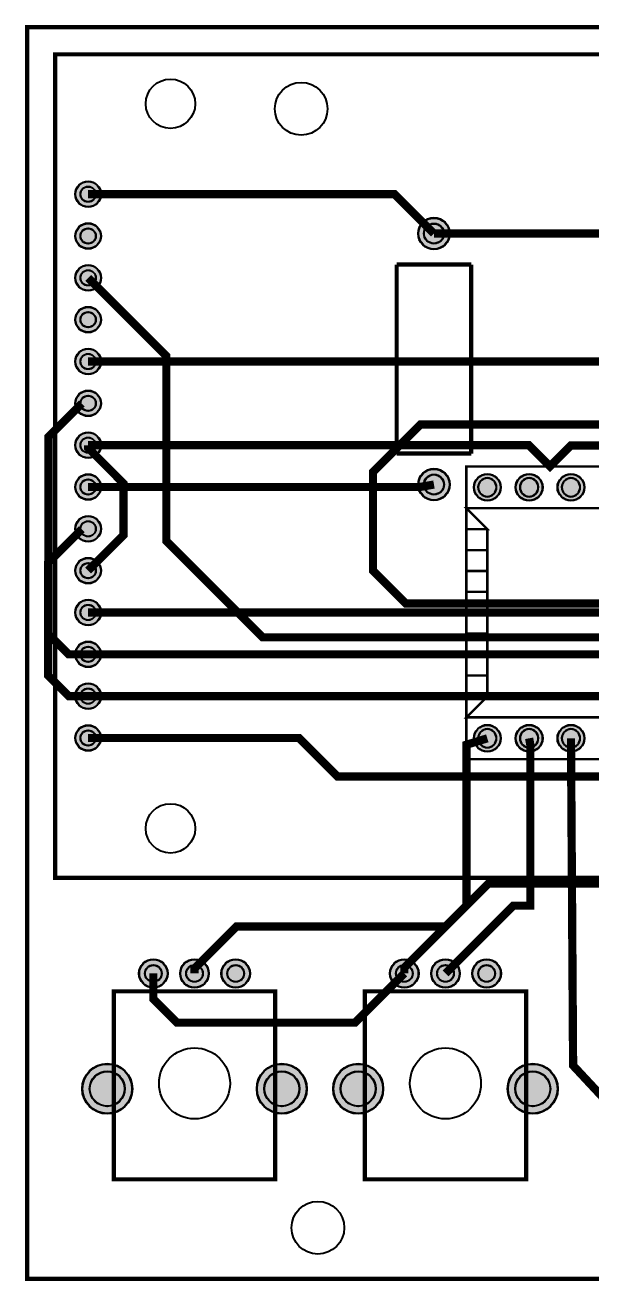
# Model space of a CAD drawing. Header units: millimetres. Extents: x -0.1 to 91.6, y -76.1 to 0.1.
# Drawn here: x -0.1 to 34.3, y -76.1 to 0.1 of the extents above; entities that cross this region are included whole.
import ezdxf

# ---------------------------------------------------------------- set-up
doc = ezdxf.new("R2010")
doc.units = ezdxf.units.MM
for name, color, linetype, true_color in [('BoardOutLine', 6, 'Continuous', 0xff00ff), ('BottomLayer', 5, 'Continuous', 0x0000ff), ('BottomSilkLayer', 72, 'Continuous', 0x66cc33), ('BottomSolderMaskLayer', 200, 'Continuous', 0xaa00ff), ('Multi-Layer', 9, 'Continuous', 0xc0c0c0), ('TopLayer', 1, 'Continuous', 0xff0000), ('TopSilkLayer', 40, 'Continuous', 0xffcc00), ('TopSolderMaskLayer', 216, 'Continuous', 0x800080)]:
    doc.layers.add(name, color=color, linetype=linetype, true_color=true_color)

msp = doc.modelspace()

# ---------------------------------------------------------------- hatches: boundary and pattern name
at = {"layer": 'BottomSolderMaskLayer'}
for points in [[(2.912, -10.14, 1), (4.487, -10.14, 1)], [(2.912, -12.68, 1), (4.487, -12.68, 1)], [(23.735, -12.53, 1), (25.665, -12.53, 1)], [(2.912, -15.22, 1), (4.487, -15.22, 1)], [(2.912, -17.76, 1), (4.487, -17.76, 1)], [(2.912, -20.3, 1), (4.487, -20.3, 1)], [(2.912, -22.84, 1), (4.487, -22.84, 1)], [(2.912, -25.38, 1), (4.487, -25.38, 1)], [(2.912, -27.92, 1), (4.487, -27.92, 1)], [(23.735, -27.77, 1), (25.665, -27.77, 1)], [(27.115, -27.94, 1), (28.765, -27.94, 1)], [(29.655, -27.94, 1), (31.305, -27.94, 1)], [(32.195, -27.94, 1), (33.845, -27.94, 1)], [(2.912, -30.46, 1), (4.487, -30.46, 1)], [(2.912, -33, 1), (4.487, -33, 1)], [(2.912, -35.54, 1), (4.487, -35.54, 1)], [(2.912, -38.08, 1), (4.487, -38.08, 1)], [(2.912, -40.62, 1), (4.487, -40.62, 1)], [(2.912, -43.16, 1), (4.487, -43.16, 1)], [(27.115, -43.18, 1), (28.765, -43.18, 1)], [(29.655, -43.18, 1), (31.305, -43.18, 1)], [(32.195, -43.18, 1), (33.845, -43.18, 1)], [(6.784, -57.46, 1), (8.535, -57.46, 1)], [(9.285, -57.46, 1), (11.035, -57.46, 1)], [(11.784, -57.46, 1), (13.535, -57.46, 1)], [(22.025, -57.46, 1), (23.775, -57.46, 1)], [(24.525, -57.46, 1), (26.275, -57.46, 1)], [(27.025, -57.46, 1), (28.775, -57.46, 1)], [(3.335, -64.46, 1), (6.385, -64.46, 1)], [(13.935, -64.46, 1), (16.985, -64.46, 1)], [(18.575, -64.46, 1), (21.625, -64.46, 1)], [(29.175, -64.46, 1), (32.225, -64.46, 1)]]:
    msp.add_hatch(color=256, dxfattribs=at).paths.add_polyline_path(points)
at = {"layer": 'Multi-Layer'}
for points in [[(2.938, -10.14, 1), (4.462, -10.14, 1)], [(2.938, -12.68, 1), (4.462, -12.68, 1)], [(23.76, -12.53, 1), (25.64, -12.53, 1)], [(2.938, -15.22, 1), (4.462, -15.22, 1)], [(2.938, -17.76, 1), (4.462, -17.76, 1)], [(2.938, -20.3, 1), (4.462, -20.3, 1)], [(2.938, -22.84, 1), (4.462, -22.84, 1)], [(2.938, -25.38, 1), (4.462, -25.38, 1)], [(2.938, -27.92, 1), (4.462, -27.92, 1)], [(23.76, -27.77, 1), (25.64, -27.77, 1)], [(27.14, -27.94, 1), (28.74, -27.94, 1)], [(29.68, -27.94, 1), (31.28, -27.94, 1)], [(32.22, -27.94, 1), (33.82, -27.94, 1)], [(2.938, -30.46, 1), (4.462, -30.46, 1)], [(2.938, -33, 1), (4.462, -33, 1)], [(2.938, -35.54, 1), (4.462, -35.54, 1)], [(2.938, -38.08, 1), (4.462, -38.08, 1)], [(2.938, -40.62, 1), (4.462, -40.62, 1)], [(2.938, -43.16, 1), (4.462, -43.16, 1)], [(27.14, -43.18, 1), (28.74, -43.18, 1)], [(29.68, -43.18, 1), (31.28, -43.18, 1)], [(32.22, -43.18, 1), (33.82, -43.18, 1)], [(6.81, -57.46, 1), (8.51, -57.46, 1)], [(9.31, -57.46, 1), (11.01, -57.46, 1)], [(11.81, -57.46, 1), (13.51, -57.46, 1)], [(22.05, -57.46, 1), (23.75, -57.46, 1)], [(24.55, -57.46, 1), (26.25, -57.46, 1)], [(27.05, -57.46, 1), (28.75, -57.46, 1)], [(3.36, -64.46, 1), (6.36, -64.46, 1)], [(13.96, -64.46, 1), (16.96, -64.46, 1)], [(18.6, -64.46, 1), (21.6, -64.46, 1)], [(29.2, -64.46, 1), (32.2, -64.46, 1)]]:
    msp.add_hatch(color=256, dxfattribs=at).paths.add_polyline_path(points)
at = {"layer": 'TopSolderMaskLayer'}
for points in [[(2.912, -10.14, 1), (4.487, -10.14, 1)], [(2.912, -12.68, 1), (4.487, -12.68, 1)], [(23.735, -12.53, 1), (25.665, -12.53, 1)], [(2.912, -15.22, 1), (4.487, -15.22, 1)], [(2.912, -17.76, 1), (4.487, -17.76, 1)], [(2.912, -20.3, 1), (4.487, -20.3, 1)], [(2.912, -22.84, 1), (4.487, -22.84, 1)], [(2.912, -25.38, 1), (4.487, -25.38, 1)], [(2.912, -27.92, 1), (4.487, -27.92, 1)], [(23.735, -27.77, 1), (25.665, -27.77, 1)], [(27.115, -27.94, 1), (28.765, -27.94, 1)], [(29.655, -27.94, 1), (31.305, -27.94, 1)], [(32.195, -27.94, 1), (33.845, -27.94, 1)], [(2.912, -30.46, 1), (4.487, -30.46, 1)], [(2.912, -33, 1), (4.487, -33, 1)], [(2.912, -35.54, 1), (4.487, -35.54, 1)], [(2.912, -38.08, 1), (4.487, -38.08, 1)], [(2.912, -40.62, 1), (4.487, -40.62, 1)], [(2.912, -43.16, 1), (4.487, -43.16, 1)], [(27.115, -43.18, 1), (28.765, -43.18, 1)], [(29.655, -43.18, 1), (31.305, -43.18, 1)], [(32.195, -43.18, 1), (33.845, -43.18, 1)], [(6.784, -57.46, 1), (8.535, -57.46, 1)], [(9.285, -57.46, 1), (11.035, -57.46, 1)], [(11.784, -57.46, 1), (13.535, -57.46, 1)], [(22.025, -57.46, 1), (23.775, -57.46, 1)], [(24.525, -57.46, 1), (26.275, -57.46, 1)], [(27.025, -57.46, 1), (28.775, -57.46, 1)], [(3.335, -64.46, 1), (6.385, -64.46, 1)], [(13.935, -64.46, 1), (16.985, -64.46, 1)], [(18.575, -64.46, 1), (21.625, -64.46, 1)], [(29.175, -64.46, 1), (32.225, -64.46, 1)]]:
    msp.add_hatch(color=256, dxfattribs=at).paths.add_polyline_path(points)

# ---------------------------------------------------------------- linework, layer by layer
at = {"layer": 'BoardOutLine', "const_width": 0.254}
msp.add_lwpolyline([(0, 0), (89, 0), (89, -76), (0, -76), (0, 0)], close=True, dxfattribs=at)
at = {"layer": 'BottomLayer', "const_width": 0.5}
for points in [[(3.701, -15.22), (8.451, -19.97), (8.451, -31.199), (14.3, -37.051), (52.291, -37.051), (58.42, -43.18)], [(3.701, -38.08), (2.52, -38.08), (1.3, -36.861), (1.3, -24.874), (3.315, -22.86)], [(60.96, -24.13), (23.87, -24.13), (21, -27), (21, -33), (23, -35), (52.78, -35), (60.96, -43.18)], [(3.701, -25.38), (3.701, -25.55), (5.85, -27.701), (5.85, -30.851), (3.701, -33)], [(83.82, -27.94), (83.82, -37.821), (88.001, -41.999), (88.001, -51.001), (87, -51.999), (28.001, -51.999), (22.901, -57.099), (22.901, -57.46)], [(3.701, -43.16), (16.51, -43.16), (18.849, -45.499), (76.421, -45.499), (78.74, -43.18)], [(7.66, -57.46), (7.66, -59.01), (9.1, -60.45), (19.91, -60.45), (22.9, -57.46)]]:
    msp.add_lwpolyline(points, dxfattribs=at)
at = {"layer": 'BottomSilkLayer', "const_width": 0.15}
msp.add_lwpolyline([(26.67, -44.45), (26.67, -26.67), (87.63, -26.67), (87.63, -44.45), (26.67, -44.45)], close=True, dxfattribs=at)
for points in [[(26.67, -30.48), (27.94, -30.48), (26.67, -29.21), (39.37, -29.21), (39.37, -41.91), (26.67, -41.91), (27.94, -40.64), (26.67, -40.64)], [(27.94, -40.64), (27.94, -40.64), (27.94, -30.48)], [(27.94, -31.75), (27.94, -31.75), (26.67, -31.75)], [(27.94, -33.02), (27.94, -33.02), (26.67, -33.02)], [(27.94, -34.29), (27.94, -34.29), (26.67, -34.29)], [(27.94, -35.56), (27.94, -35.56), (26.67, -35.56)], [(27.94, -36.83), (27.94, -36.83), (26.67, -36.83)], [(27.94, -38.1), (27.94, -38.1), (26.67, -38.1)], [(27.94, -39.37), (27.94, -39.37), (26.67, -39.37)]]:
    msp.add_lwpolyline(points, dxfattribs=at)
at = {"layer": 'BottomSolderMaskLayer'}
for points in [[(27.94, -27.373), (27.94, -27.373), (27.94, -27.373)], [(30.48, -27.373), (30.48, -27.373), (30.48, -27.373)], [(33.02, -27.373), (33.02, -27.373), (33.02, -27.373)], [(27.94, -28.507), (27.94, -28.507), (27.94, -28.507)], [(30.48, -28.507), (30.48, -28.507), (30.48, -28.507)], [(33.02, -28.507), (33.02, -28.507), (33.02, -28.507)], [(27.94, -42.613), (27.94, -42.613), (27.94, -42.613)], [(30.48, -42.613), (30.48, -42.613), (30.48, -42.613)], [(33.02, -42.613), (33.02, -42.613), (33.02, -42.613)], [(27.94, -43.747), (27.94, -43.747), (27.94, -43.747)], [(30.48, -43.747), (30.48, -43.747), (30.48, -43.747)], [(33.02, -43.747), (33.02, -43.747), (33.02, -43.747)]]:
    msp.add_lwpolyline(points, close=True, dxfattribs=at)
for centre, radius in [((3.7, -10.14), 0.787), ((3.7, -10.14), 0.472), ((3.7, -12.68), 0.787), ((24.7, -12.53), 0.965), ((24.7, -12.53), 0.616), ((3.7, -12.68), 0.472), ((3.7, -15.22), 0.787), ((3.7, -15.22), 0.472), ((3.7, -17.76), 0.787), ((3.7, -17.76), 0.472), ((3.7, -20.3), 0.787), ((3.7, -20.3), 0.472), ((3.7, -22.84), 0.787), ((3.7, -22.84), 0.472), ((3.7, -25.38), 0.787), ((3.7, -25.38), 0.472), ((3.7, -27.92), 0.787), ((3.7, -27.92), 0.472), ((24.7, -27.77), 0.965), ((24.7, -27.77), 0.616), ((27.94, -27.94), 0.825), ((30.48, -27.94), 0.825), ((33.02, -27.94), 0.825), ((3.7, -30.46), 0.787), ((3.7, -30.46), 0.472), ((3.7, -33), 0.787), ((3.7, -33), 0.472), ((3.7, -35.54), 0.787), ((3.7, -35.54), 0.472), ((3.7, -38.08), 0.787), ((3.7, -38.08), 0.472), ((3.7, -40.62), 0.787), ((3.7, -40.62), 0.472), ((3.7, -43.16), 0.787), ((3.7, -43.16), 0.472), ((27.94, -43.18), 0.825), ((30.48, -43.18), 0.825), ((33.02, -43.18), 0.825), ((7.66, -57.46), 0.875), ((7.66, -57.46), 0.515), ((10.16, -57.46), 0.875), ((10.16, -57.46), 0.515), ((12.66, -57.46), 0.875), ((12.66, -57.46), 0.515), ((22.9, -57.46), 0.875), ((22.9, -57.46), 0.515), ((25.4, -57.46), 0.875), ((25.4, -57.46), 0.515), ((27.9, -57.46), 0.875), ((27.9, -57.46), 0.515), ((4.86, -64.46), 1.525), ((15.46, -64.46), 1.525), ((20.1, -64.46), 1.525), ((30.7, -64.46), 1.525), ((4.86, -64.46), 1.068), ((15.46, -64.46), 1.068), ((20.1, -64.46), 1.068), ((30.7, -64.46), 1.068)]:
    msp.add_circle(centre, radius, dxfattribs=at)
for centre, start, end in [((27.94, -27.94), 90, 270), ((27.94, -27.94), 270, 90), ((30.48, -27.94), 90, 270), ((30.48, -27.94), 270, 90), ((33.02, -27.94), 90, 270), ((33.02, -27.94), 270, 90), ((27.94, -43.18), 90, 270), ((27.94, -43.18), 270, 90), ((30.48, -43.18), 90, 270), ((30.48, -43.18), 270, 90), ((33.02, -43.18), 90, 270), ((33.02, -43.18), 270, 90)]:
    msp.add_arc(centre, 0.567, start, end, dxfattribs=at)
at = {"layer": 'Multi-Layer'}
for points in [[(27.94, -27.39), (27.94, -27.39), (27.94, -27.39)], [(30.48, -27.39), (30.48, -27.39), (30.48, -27.39)], [(33.02, -27.39), (33.02, -27.39), (33.02, -27.39)], [(27.94, -28.49), (27.94, -28.49), (27.94, -28.49)], [(30.48, -28.49), (30.48, -28.49), (30.48, -28.49)], [(33.02, -28.49), (33.02, -28.49), (33.02, -28.49)], [(27.94, -42.63), (27.94, -42.63), (27.94, -42.63)], [(30.48, -42.63), (30.48, -42.63), (30.48, -42.63)], [(33.02, -42.63), (33.02, -42.63), (33.02, -42.63)], [(27.94, -43.73), (27.94, -43.73), (27.94, -43.73)], [(30.48, -43.73), (30.48, -43.73), (30.48, -43.73)], [(33.02, -43.73), (33.02, -43.73), (33.02, -43.73)]]:
    msp.add_lwpolyline(points, close=True, dxfattribs=at)
for centre, radius in [((8.7, -4.65), 1.5), ((16.637, -4.953), 1.6), ((3.7, -10.14), 0.762), ((3.7, -10.14), 0.457), ((3.7, -12.68), 0.762), ((24.7, -12.53), 0.94), ((24.7, -12.53), 0.599), ((3.7, -12.68), 0.457), ((3.7, -15.22), 0.762), ((3.7, -15.22), 0.457), ((3.7, -17.76), 0.762), ((3.7, -17.76), 0.457), ((3.7, -20.3), 0.762), ((3.7, -20.3), 0.457), ((3.7, -22.84), 0.762), ((3.7, -22.84), 0.457), ((3.7, -25.38), 0.762), ((3.7, -25.38), 0.457), ((3.7, -27.92), 0.762), ((24.7, -27.77), 0.94), ((24.7, -27.77), 0.599), ((27.94, -27.94), 0.8), ((30.48, -27.94), 0.8), ((33.02, -27.94), 0.8), ((3.7, -27.92), 0.457), ((3.7, -30.46), 0.762), ((3.7, -30.46), 0.457), ((3.7, -33), 0.762), ((3.7, -33), 0.457), ((3.7, -35.54), 0.762), ((3.7, -35.54), 0.457), ((3.7, -38.08), 0.762), ((3.7, -38.08), 0.457), ((3.7, -40.62), 0.762), ((3.7, -40.62), 0.457), ((3.7, -43.16), 0.762), ((27.94, -43.18), 0.8), ((30.48, -43.18), 0.8), ((33.02, -43.18), 0.8), ((3.7, -43.16), 0.457), ((8.7, -48.65), 1.5), ((7.66, -57.46), 0.85), ((7.66, -57.46), 0.5), ((10.16, -57.46), 0.85), ((10.16, -57.46), 0.5), ((12.66, -57.46), 0.85), ((12.66, -57.46), 0.5), ((22.9, -57.46), 0.85), ((22.9, -57.46), 0.5), ((25.4, -57.46), 0.85), ((25.4, -57.46), 0.5), ((27.9, -57.46), 0.85), ((27.9, -57.46), 0.5), ((4.86, -64.46), 1.5), ((15.46, -64.46), 1.5), ((20.1, -64.46), 1.5), ((30.7, -64.46), 1.5), ((4.86, -64.46), 1.05), ((15.46, -64.46), 1.05), ((20.1, -64.46), 1.05), ((30.7, -64.46), 1.05), ((17.653, -72.898), 1.6)]:
    msp.add_circle(centre, radius, dxfattribs=at)
for centre, start, end in [((27.94, -27.94), 90, 270), ((27.94, -27.94), 270, 90), ((30.48, -27.94), 90, 270), ((30.48, -27.94), 270, 90), ((33.02, -27.94), 90, 270), ((33.02, -27.94), 270, 90), ((27.94, -43.18), 90, 270), ((27.94, -43.18), 270, 90), ((30.48, -43.18), 90, 270), ((30.48, -43.18), 270, 90), ((33.02, -43.18), 90, 270), ((33.02, -43.18), 270, 90)]:
    msp.add_arc(centre, 0.55, start, end, dxfattribs=at)
at = {"layer": 'TopLayer', "const_width": 0.5}
for points in [[(3.7, -10.14), (22.31, -10.14), (24.7, -12.53)], [(24.7, -12.53), (45.03, -12.53), (58.5, -26), (84.5, -26), (84.5, -26.08), (86.36, -27.94)], [(3.7, -20.3), (50.78, -20.3), (58.42, -27.94)], [(3.7, -25.38), (30.46, -25.38), (31.75, -26.67), (33.02, -25.4), (50.8, -25.4), (53.34, -27.94)], [(3.7, -27.92), (23.84, -27.92), (24.7, -27.77)], [(3.7, -40.62), (2.52, -40.62), (1.27, -39.37), (1.27, -32.525), (3.315, -30.48)], [(3.7, -35.54), (55.86, -35.54), (63.5, -43.18)], [(3.7, -38.08), (50.78, -38.08), (55.88, -43.18)], [(3.7, -40.62), (50.78, -40.62), (53.34, -43.18)], [(27.94, -43.18), (26.67, -43.571), (26.67, -53.34), (25.4, -54.61), (12.7, -54.61), (10.16, -57.15), (10.16, -57.46)], [(30.48, -43.18), (30.551, -43.571), (30.551, -53.34), (29.52, -53.34), (25.4, -57.46)], [(33.02, -43.18), (33.15, -63.05), (37.39, -67.6)]]:
    msp.add_lwpolyline(points, dxfattribs=at)
at = {"layer": 'TopSilkLayer', "const_width": 0.254}
for points in [[(1.7, -1.65), (86.7, -1.65), (86.7, -51.65), (1.7, -51.65), (1.7, -1.65)], [(15.06, -69.96), (5.26, -69.96), (5.26, -58.547), (15.06, -58.547), (15.06, -69.96)], [(30.3, -69.96), (20.5, -69.96), (20.5, -58.547), (30.3, -58.547), (30.3, -69.96)]]:
    msp.add_lwpolyline(points, close=True, dxfattribs=at)
for points in [[(22.439, -25.89), (22.439, -25.89), (22.439, -14.41)], [(22.439, -14.41), (22.439, -14.41), (26.961, -14.41)], [(26.961, -14.41), (26.961, -14.41), (26.961, -25.89)], [(26.961, -25.89), (26.961, -25.89), (22.439, -25.89)]]:
    msp.add_lwpolyline(points, dxfattribs=at)
at = {"layer": 'TopSilkLayer'}
for centre in [(10.16, -64.135), (25.4, -64.135)]:
    msp.add_circle(centre, 2.155, dxfattribs=at)
at = {"layer": 'TopSolderMaskLayer'}
for points in [[(27.94, -27.373), (27.94, -27.373), (27.94, -27.373)], [(30.48, -27.373), (30.48, -27.373), (30.48, -27.373)], [(33.02, -27.373), (33.02, -27.373), (33.02, -27.373)], [(27.94, -28.507), (27.94, -28.507), (27.94, -28.507)], [(30.48, -28.507), (30.48, -28.507), (30.48, -28.507)], [(33.02, -28.507), (33.02, -28.507), (33.02, -28.507)], [(27.94, -42.613), (27.94, -42.613), (27.94, -42.613)], [(30.48, -42.613), (30.48, -42.613), (30.48, -42.613)], [(33.02, -42.613), (33.02, -42.613), (33.02, -42.613)], [(27.94, -43.747), (27.94, -43.747), (27.94, -43.747)], [(30.48, -43.747), (30.48, -43.747), (30.48, -43.747)], [(33.02, -43.747), (33.02, -43.747), (33.02, -43.747)]]:
    msp.add_lwpolyline(points, close=True, dxfattribs=at)
for centre, radius in [((3.7, -10.14), 0.787), ((3.7, -10.14), 0.472), ((3.7, -12.68), 0.787), ((24.7, -12.53), 0.965), ((24.7, -12.53), 0.616), ((3.7, -12.68), 0.472), ((3.7, -15.22), 0.787), ((3.7, -15.22), 0.472), ((3.7, -17.76), 0.787), ((3.7, -17.76), 0.472), ((3.7, -20.3), 0.787), ((3.7, -20.3), 0.472), ((3.7, -22.84), 0.787), ((3.7, -22.84), 0.472), ((3.7, -25.38), 0.787), ((3.7, -25.38), 0.472), ((3.7, -27.92), 0.787), ((3.7, -27.92), 0.472), ((24.7, -27.77), 0.965), ((24.7, -27.77), 0.616), ((27.94, -27.94), 0.825), ((30.48, -27.94), 0.825), ((33.02, -27.94), 0.825), ((3.7, -30.46), 0.787), ((3.7, -30.46), 0.472), ((3.7, -33), 0.787), ((3.7, -33), 0.472), ((3.7, -35.54), 0.787), ((3.7, -35.54), 0.472), ((3.7, -38.08), 0.787), ((3.7, -38.08), 0.472), ((3.7, -40.62), 0.787), ((3.7, -40.62), 0.472), ((3.7, -43.16), 0.787), ((3.7, -43.16), 0.472), ((27.94, -43.18), 0.825), ((30.48, -43.18), 0.825), ((33.02, -43.18), 0.825), ((7.66, -57.46), 0.875), ((7.66, -57.46), 0.515), ((10.16, -57.46), 0.875), ((10.16, -57.46), 0.515), ((12.66, -57.46), 0.875), ((12.66, -57.46), 0.515), ((22.9, -57.46), 0.875), ((22.9, -57.46), 0.515), ((25.4, -57.46), 0.875), ((25.4, -57.46), 0.515), ((27.9, -57.46), 0.875), ((27.9, -57.46), 0.515), ((4.86, -64.46), 1.525), ((15.46, -64.46), 1.525), ((20.1, -64.46), 1.525), ((30.7, -64.46), 1.525), ((4.86, -64.46), 1.068), ((15.46, -64.46), 1.068), ((20.1, -64.46), 1.068), ((30.7, -64.46), 1.068)]:
    msp.add_circle(centre, radius, dxfattribs=at)
for centre, start, end in [((27.94, -27.94), 90, 270), ((27.94, -27.94), 270, 90), ((30.48, -27.94), 90, 270), ((30.48, -27.94), 270, 90), ((33.02, -27.94), 90, 270), ((33.02, -27.94), 270, 90), ((27.94, -43.18), 90, 270), ((27.94, -43.18), 270, 90), ((30.48, -43.18), 90, 270), ((30.48, -43.18), 270, 90), ((33.02, -43.18), 90, 270), ((33.02, -43.18), 270, 90)]:
    msp.add_arc(centre, 0.567, start, end, dxfattribs=at)

doc.saveas('drawing.dxf')
